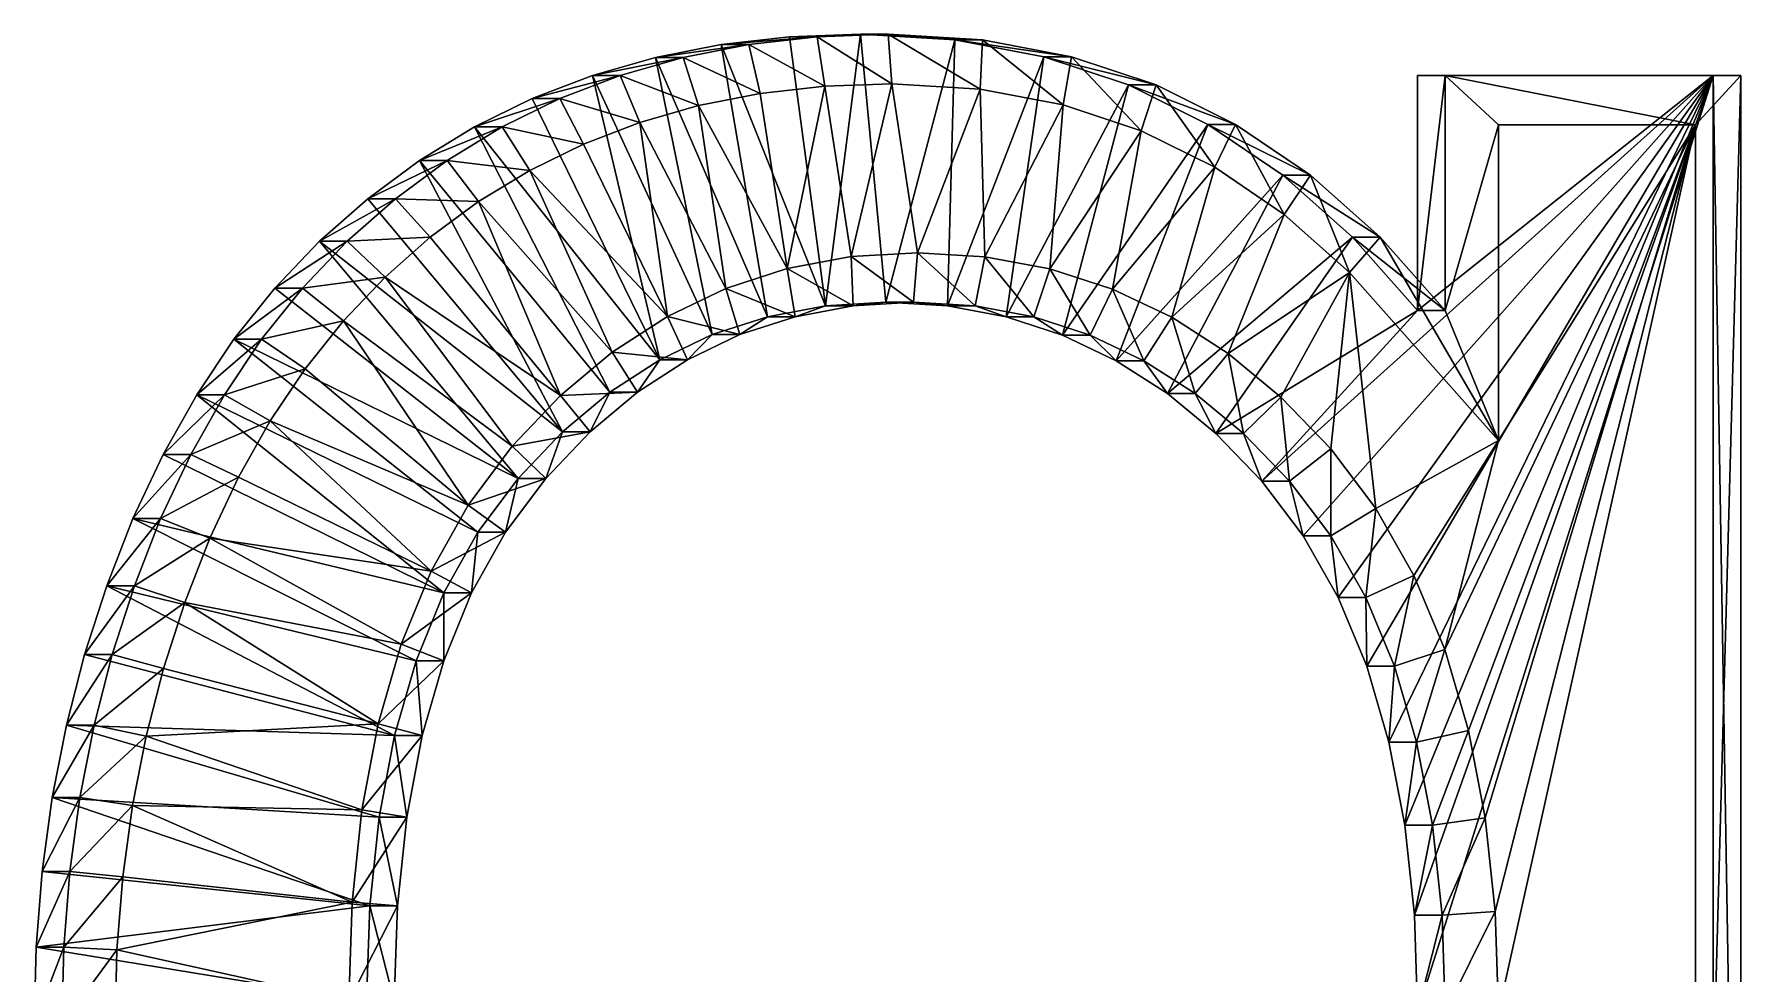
# Model space of a CAD drawing. Header units: metres. Extents: x -136 to 55, y -57 to 41.
# Drawn here: x -47.35 to -38.31, y -6.59 to -1.62 of the extents above; entities that cross this region are included whole.
import ezdxf

# ---------------------------------------------------------------- set-up
doc = ezdxf.new("R2010")
doc.units = ezdxf.units.M
doc.layers.get('0').update_dxf_attribs({"true_color": 0x57e057})

msp = doc.modelspace()

# ---------------------------------------------------------------- meshes
at = {"color": 74, "true_color": 0x58b11a}
mesh = msp.add_polyface(dxfattribs=at)
corners = [(-43.3459, -1.6301, 0.0429), (-43.1994, -1.6301, 1.5643), (-42.8233, -1.6165, 1.5281), (-43.7079, -1.6711, 0.0777), (-43.5614, -1.6711, 1.5991), (-44.0558, -1.7393, 0.1112), (-43.9093, -1.7393, 1.6326), (-44.0332, -3.3401, 0.109), (-43.755, -3.207, 0.0822), (-43.8867, -3.3401, 1.6305), (-43.6085, -3.207, 1.6037), (-43.4628, -3.1119, 0.0541), (-43.3163, -3.1119, 1.5755), (-43.1566, -3.0548, 0.0246), (-43.0101, -3.0548, 1.5461), (-43.1994, -1.6301, 1.5643), (-42.8233, -1.6165, 1.5281), (-43.5614, -1.6711, 1.5991), (-43.9093, -1.7393, 1.6326), (-43.8867, -3.3401, 1.6305), (-44.1508, -3.5113, 1.6559), (-43.6085, -3.207, 1.6037), (-43.3163, -3.1119, 1.5755), (-43.0101, -3.0548, 1.5461), (-43.1592, -1.8916, 1.7798), (-43.5009, -1.9303, 1.8127), (-43.8275, -1.9943, 1.8441), (-43.993, -3.1108, 1.8601), (-43.6843, -2.963, 1.8303), (-43.3596, -2.8574, 1.7991), (-43.0207, -2.7942, 1.7664), (-44.1395, -2.0836, 1.8742), (-42.9698, -1.6165, 0.0066)]
mesh.append_faces([[corners[k] for k in face] for face in [(11, 3, 13), (8, 5, 11)]], dxfattribs={"vtx0": -1, "vtx1": -1, "color": 74})
mesh.append_faces([[corners[k] for k in face] for face in [(29, 24, 25), (29, 25, 26), (28, 26, 31), (13, 0, 32), (13, 3, 0), (11, 5, 3)]], dxfattribs={"vtx0": -1, "vtx2": -1, "color": 74})
mesh.append_faces([[corners[k] for k in face] for face in [(0, 3, 1), (3, 5, 4), (7, 8, 9), (8, 11, 10), (11, 13, 12), (1, 4, 15), (4, 6, 17), (9, 10, 19), (10, 12, 21), (12, 14, 22), (15, 17, 24), (17, 18, 25), (19, 21, 27), (21, 22, 28), (22, 23, 29)]], dxfattribs={"vtx1": -1, "color": 74})
mesh.append_faces([[corners[k] for k in face] for face in [(29, 30, 24), (28, 29, 26), (27, 28, 31)]], dxfattribs={"vtx1": -1, "vtx2": -1, "color": 74})
mesh.append_faces([[corners[k] for k in face] for face in [(0, 1, 2), (3, 4, 1), (5, 6, 4), (8, 10, 9), (11, 12, 10), (13, 14, 12), (1, 15, 16), (4, 17, 15), (6, 18, 17), (9, 19, 20), (10, 21, 19), (12, 22, 21), (14, 23, 22), (17, 25, 24), (18, 26, 25), (21, 28, 27), (22, 29, 28), (23, 30, 29)]], dxfattribs={"vtx2": -1, "color": 74})
mesh = msp.add_polyface(dxfattribs=at)
corners = [(-41.9991, -1.7359, -0.0868), (-42.4716, -1.6464, -0.0413), (-41.8526, -1.7359, 1.4346), (-42.3251, -1.6464, 1.4801), (-42.9698, -1.6165, 0.0066), (-42.8233, -1.6165, 1.5281), (-43.3459, -1.6301, 0.0429), (-43.1566, -3.0548, 0.0246), (-42.8363, -3.0358, -0.0062), (-43.0101, -3.0548, 1.5461), (-42.6898, -3.0358, 1.5152), (-42.5106, -3.0551, -0.0376), (-42.3641, -3.0551, 1.4839), (-42.1987, -3.113, -0.0676), (-42.0522, -3.113, 1.4538), (-41.9006, -3.2096, -0.0963), (-42.3251, -1.6464, 1.4801), (-41.8526, -1.7359, 1.4346), (-42.8233, -1.6165, 1.5281), (-43.1994, -1.6301, 1.5643), (-43.0101, -3.0548, 1.5461), (-42.6898, -3.0358, 1.5152), (-42.3641, -3.0551, 1.4839), (-42.0522, -3.113, 1.4538), (-41.8973, -1.9901, 1.6583), (-42.3363, -1.9069, 1.7005), (-42.8054, -1.8788, 1.7457), (-43.1994, -1.6301, 1.5643), (-43.1592, -1.8916, 1.7798), (-43.0207, -2.7942, 1.7664), (-42.6689, -2.7733, 1.7326), (-42.3116, -2.7945, 1.6982), (-41.9673, -2.8585, 1.665)]
mesh.append_faces([[corners[k] for k in face] for face in [(11, 0, 13), (8, 1, 11), (7, 4, 8)]], dxfattribs={"vtx0": -1, "vtx1": -1, "color": 74})
mesh.append_faces([[corners[k] for k in face] for face in [(31, 24, 25), (30, 25, 26), (29, 26, 28), (11, 1, 0), (8, 4, 1)]], dxfattribs={"vtx0": -1, "vtx2": -1, "color": 74})
mesh.append_faces([[corners[k] for k in face] for face in [(0, 1, 2), (1, 4, 3), (4, 6, 5), (7, 8, 9), (8, 11, 10), (11, 13, 12), (13, 15, 14), (3, 5, 16), (5, 19, 18), (9, 10, 20), (10, 12, 21), (12, 14, 22), (17, 16, 24), (16, 18, 25), (18, 27, 26), (20, 21, 29), (21, 22, 30), (22, 23, 31)]], dxfattribs={"vtx1": -1, "color": 74})
mesh.append_faces([[corners[k] for k in face] for face in [(31, 32, 24), (30, 31, 25), (29, 30, 26)]], dxfattribs={"vtx1": -1, "vtx2": -1, "color": 74})
mesh.append_faces([[corners[k] for k in face] for face in [(1, 3, 2), (4, 5, 3), (8, 10, 9), (11, 12, 10), (13, 14, 12), (3, 16, 17), (5, 18, 16), (10, 21, 20), (12, 22, 21), (14, 23, 22), (16, 25, 24), (18, 26, 25), (27, 28, 26), (21, 30, 29), (22, 31, 30), (23, 32, 31)]], dxfattribs={"vtx2": -1, "color": 74})
mesh = msp.add_polyface(dxfattribs=at)
corners = [(-41.131, -2.0942, -0.1704), (-41.5522, -1.8852, -0.1299), (-40.9845, -2.0942, 1.351), (-41.4057, -1.8852, 1.3916), (-41.9991, -1.7359, -0.0868), (-41.8526, -1.7359, 1.4346), (-41.9006, -3.2096, -0.0963), (-41.7541, -3.2096, 1.4251), (-42.0522, -3.113, 1.4538), (-41.6164, -3.3448, -0.1237), (-41.4699, -3.3448, 1.3978), (-41.346, -3.5187, -0.1497), (-41.1995, -3.5187, 1.3717), (-41.0893, -3.7311, -0.1744), (-40.9845, -2.0942, 1.351), (-41.4057, -1.8852, 1.3916), (-41.8526, -1.7359, 1.4346), (-42.3251, -1.6464, 1.4801), (-42.0522, -3.113, 1.4538), (-41.7541, -3.2096, 1.4251), (-41.4699, -3.3448, 1.3978), (-41.1995, -3.5187, 1.3717), (-40.9428, -3.7311, 1.347), (-41.0949, -2.3212, 1.581), (-41.4842, -2.1281, 1.6185), (-41.8973, -1.9901, 1.6583), (-41.9673, -2.8585, 1.665), (-41.637, -2.9655, 1.6332), (-41.3224, -3.1151, 1.6029), (-41.0247, -3.3064, 1.5743), (-40.9428, -3.7311, 1.347), (-40.728, -2.5705, 1.5457), (-40.7353, -2.3629, -0.2085), (-42.1987, -3.113, -0.0676)]
mesh.append_faces([[corners[k] for k in face] for face in [(9, 32, 11), (6, 0, 9), (33, 1, 6)]], dxfattribs={"vtx0": -1, "vtx1": -1, "color": 74})
mesh.append_faces([[corners[k] for k in face] for face in [(28, 31, 23), (27, 23, 24), (26, 24, 25), (9, 0, 32), (6, 1, 0), (33, 4, 1)]], dxfattribs={"vtx0": -1, "vtx2": -1, "color": 74})
mesh.append_faces([[corners[k] for k in face] for face in [(0, 1, 2), (1, 4, 3), (6, 9, 7), (9, 11, 10), (11, 13, 12), (2, 3, 14), (3, 5, 15), (5, 17, 16), (8, 7, 18), (7, 10, 19), (10, 12, 20), (12, 22, 21), (14, 15, 23), (15, 16, 24), (18, 19, 26), (19, 20, 27), (20, 21, 28), (21, 30, 29)]], dxfattribs={"vtx1": -1, "color": 74})
mesh.append_faces([[corners[k] for k in face] for face in [(28, 29, 31), (27, 28, 23), (26, 27, 24)]], dxfattribs={"vtx1": -1, "vtx2": -1, "color": 74})
mesh.append_faces([[corners[k] for k in face] for face in [(1, 3, 2), (4, 5, 3), (6, 7, 8), (9, 10, 7), (11, 12, 10), (3, 15, 14), (5, 16, 15), (7, 19, 18), (10, 20, 19), (12, 21, 20), (15, 24, 23), (16, 25, 24), (19, 27, 26), (20, 28, 27), (21, 29, 28)]], dxfattribs={"vtx2": -1, "color": 74})
mesh = msp.add_polyface(dxfattribs=at)
corners = [(-44.0558, -1.7393, 0.1112), (-44.3894, -1.8348, 0.1433), (-43.9093, -1.7393, 1.6326), (-44.2429, -1.8348, 1.6648), (-44.7089, -1.9576, 0.1741), (-44.5624, -1.9576, 1.6955), (-45.0141, -2.1077, 0.2035), (-44.8676, -2.1077, 1.7249), (-44.5474, -3.7206, 0.1585), (-44.2973, -3.5113, 0.1345), (-44.4009, -3.7206, 1.68), (-44.1508, -3.5113, 1.6559), (-44.0332, -3.3401, 0.109), (-43.8867, -3.3401, 1.6305), (-43.9093, -1.7393, 1.6326), (-44.2429, -1.8348, 1.6648), (-44.5624, -1.9576, 1.6955), (-44.8676, -2.1077, 1.7249), (-44.4009, -3.7206, 1.68), (-44.1508, -3.5113, 1.6559), (-43.8275, -1.9943, 1.8441), (-44.1395, -2.0836, 1.8742), (-44.4373, -2.1981, 1.9028), (-44.7215, -2.3378, 1.9302), (-45.1587, -2.285, 1.7529), (-44.9927, -2.5031, 1.9563), (-44.5581, -3.5286, 1.9145), (-44.2846, -3.2998, 1.8881), (-43.8867, -3.3401, 1.6305), (-43.993, -3.1108, 1.8601), (-45.2486, -2.6919, 1.981), (-44.8152, -3.798, 1.9392), (-45.4867, -2.902, 2.0039), (-43.755, -3.207, 0.0822), (-45.3052, -2.285, 0.2315)]
mesh.append_faces([[corners[k] for k in face] for face in [(12, 1, 33), (9, 6, 12), (8, 34, 9)]], dxfattribs={"vtx0": -1, "vtx1": -1, "color": 74})
mesh.append_faces([[corners[k] for k in face] for face in [(29, 21, 22), (29, 22, 23), (27, 23, 25), (26, 25, 30), (33, 1, 0), (12, 4, 1), (12, 6, 4), (9, 34, 6)]], dxfattribs={"vtx0": -1, "vtx2": -1, "color": 74})
mesh.append_faces([[corners[k] for k in face] for face in [(0, 1, 2), (1, 4, 3), (4, 6, 5), (8, 9, 10), (9, 12, 11), (2, 3, 14), (3, 5, 15), (5, 7, 16), (10, 11, 18), (11, 13, 19), (14, 15, 20), (15, 16, 21), (16, 17, 22), (17, 24, 23), (18, 19, 26), (19, 28, 27)]], dxfattribs={"vtx1": -1, "color": 74})
mesh.append_faces([[corners[k] for k in face] for face in [(27, 29, 23), (26, 27, 25), (31, 26, 32)]], dxfattribs={"vtx1": -1, "vtx2": -1, "color": 74})
mesh.append_faces([[corners[k] for k in face] for face in [(1, 3, 2), (4, 5, 3), (6, 7, 5), (9, 11, 10), (12, 13, 11), (3, 15, 14), (5, 16, 15), (7, 17, 16), (11, 19, 18), (15, 21, 20), (16, 22, 21), (17, 23, 22), (24, 25, 23), (19, 27, 26), (28, 29, 27)]], dxfattribs={"vtx2": -1, "color": 74})
mesh = msp.add_polyface(dxfattribs=at)
corners = [(-38.4561, -1.8349, -0.428), (-40.021, -1.8349, -0.2773), (-38.3096, -1.8349, 1.0935), (-39.8745, -1.8349, 1.2441), (-40.021, -3.0795, -0.2773), (-39.8745, -3.0795, 1.2441), (-40.3653, -2.6913, -0.2441), (-40.2188, -2.6913, 1.2773), (-40.7353, -2.3629, -0.2085), (-40.5888, -2.3629, 1.3129), (-41.131, -2.0942, -0.1704), (-40.9845, -2.0942, 1.351), (-38.3096, -1.8349, 1.0935), (-39.8745, -1.8349, 1.2441), (-39.8745, -3.0795, 1.2441), (-40.2188, -2.6913, 1.2773), (-40.5888, -2.3629, 1.3129), (-40.9845, -2.0942, 1.351), (-38.5495, -2.0969, 1.3359), (-39.5927, -2.0969, 1.4364), (-39.5927, -3.7672, 1.4364), (-40.3823, -2.8773, 1.5124), (-40.728, -2.5705, 1.5457), (-41.0949, -2.3212, 1.581), (-40.9428, -3.7311, 1.347), (-40.7449, -3.5381, 1.5473), (-41.0247, -3.3064, 1.5743), (-39.877, -4.8741, 1.4637), (-40.2421, -4.1265, 1.4989), (-40.4811, -3.811, 1.5219), (-40.6275, -4.2713, -0.2189), (-40.4422, -4.5979, -0.2367), (-40.8466, -3.9822, -0.1978), (-41.0893, -3.7311, -0.1744), (-41.346, -3.5187, -0.1497)]
mesh.append_faces([[corners[k] for k in face] for face in [(0, 4, 1)]], dxfattribs={"vtx0": -1, "color": 74})
mesh.append_faces([[corners[k] for k in face] for face in [(30, 0, 31), (32, 0, 30), (33, 4, 32), (34, 6, 33)]], dxfattribs={"vtx0": -1, "vtx1": -1, "color": 74})
mesh.append_faces([[corners[k] for k in face] for face in [(27, 18, 20), (32, 4, 0)]], dxfattribs={"vtx0": -1, "vtx1": -1, "vtx2": -1, "color": 74})
mesh.append_faces([[corners[k] for k in face] for face in [(28, 20, 21), (26, 21, 22), (33, 6, 4), (34, 8, 6)]], dxfattribs={"vtx0": -1, "vtx2": -1, "color": 74})
mesh.append_faces([[corners[k] for k in face] for face in [(0, 1, 2), (1, 4, 3), (4, 6, 5), (6, 8, 7), (8, 10, 9), (2, 3, 12), (3, 5, 13), (5, 7, 14), (7, 9, 15), (9, 11, 16), (12, 13, 18), (13, 14, 19), (14, 15, 20), (15, 16, 21), (16, 17, 22)]], dxfattribs={"vtx1": -1, "color": 74})
mesh.append_faces([[corners[k] for k in face] for face in [(25, 29, 21), (26, 25, 21)]], dxfattribs={"vtx1": -1, "vtx2": -1, "color": 74})
mesh.append_faces([[corners[k] for k in face] for face in [(1, 3, 2), (4, 5, 3), (6, 7, 5), (8, 9, 7), (10, 11, 9), (3, 13, 12), (5, 14, 13), (7, 15, 14), (9, 16, 15), (11, 17, 16), (13, 19, 18), (14, 20, 19), (15, 21, 20), (16, 22, 21), (17, 23, 22), (24, 25, 26), (18, 19, 20)]], dxfattribs={"vtx2": -1, "color": 74})
mesh = msp.add_polyface(dxfattribs=at)
corners = [(-38.4561, -1.8349, -0.428), (-38.3096, -1.8349, 1.0935), (-38.3096, -10.602, 1.0935), (-41.0893, -3.7311, -0.1744), (-40.9428, -3.7311, 1.347), (-41.1995, -3.5187, 1.3717), (-40.8466, -3.9822, -0.1978), (-40.7001, -3.9822, 1.3236), (-40.6275, -4.2713, -0.2189), (-40.481, -4.2713, 1.3025), (-40.4422, -4.5979, -0.2367), (-40.2957, -4.5979, 1.2847), (-40.2906, -4.962, -0.2513), (-40.1441, -4.962, 1.2701), (-40.1726, -5.3635, -0.2627), (-38.3096, -1.8349, 1.0935), (-38.3096, -10.602, 1.0935), (-40.9428, -3.7311, 1.347), (-41.1995, -3.5187, 1.3717), (-40.7001, -3.9822, 1.3236), (-40.481, -4.2713, 1.3025), (-40.2957, -4.5979, 1.2847), (-40.1441, -4.962, 1.2701), (-40.0261, -5.3635, 1.2587), (-38.5495, -2.0969, 1.3359), (-38.5495, -10.6001, 1.3359), (-40.7449, -3.5381, 1.5473), (-40.4811, -3.811, 1.5219), (-40.2421, -4.1265, 1.4989), (-40.0403, -4.4821, 1.4795), (-39.877, -4.8741, 1.4637), (-40.0261, -5.3635, 1.2587), (-39.7515, -5.3015, 1.4517), (-39.61, -6.2607, 1.438), (-39.5926, -6.7925, 1.4364), (-39.6628, -5.7637, 1.4431), (-39.5927, -3.7672, 1.4364), (-40.3823, -2.8773, 1.5124), (-40.0378, -6.2789, -0.2757), (-40.021, -6.7928, -0.2773), (-40.0884, -5.8025, -0.2708)]
mesh.append_faces([[corners[k] for k in face] for face in [(38, 0, 39), (40, 0, 38), (14, 0, 40), (12, 0, 14), (10, 0, 12)]], dxfattribs={"vtx0": -1, "vtx1": -1, "color": 74})
mesh.append_faces([[corners[k] for k in face] for face in [(3, 6, 4), (6, 8, 7), (8, 10, 9), (10, 12, 11), (12, 14, 13), (4, 7, 17), (7, 9, 19), (9, 11, 20), (11, 13, 21), (13, 23, 22), (17, 19, 26), (19, 20, 27), (20, 21, 28), (21, 22, 29), (22, 31, 30)]], dxfattribs={"vtx1": -1, "color": 74})
mesh.append_faces([[corners[k] for k in face] for face in [(33, 34, 24), (35, 33, 24), (32, 35, 24), (30, 32, 24), (29, 30, 36), (28, 29, 36), (27, 28, 37)]], dxfattribs={"vtx1": -1, "vtx2": -1, "color": 74})
mesh.append_faces([[corners[k] for k in face] for face in [(0, 1, 2), (3, 4, 5), (6, 7, 4), (8, 9, 7), (10, 11, 9), (12, 13, 11), (1, 15, 16), (4, 17, 18), (7, 19, 17), (9, 20, 19), (11, 21, 20), (13, 22, 21), (15, 24, 25), (19, 27, 26), (20, 28, 27), (21, 29, 28), (22, 30, 29), (31, 32, 30)]], dxfattribs={"vtx2": -1, "color": 74})
mesh = msp.add_polyface(dxfattribs=at)
corners = [(-38.4561, -10.602, -0.428), (-38.4561, -1.8349, -0.428), (-38.3096, -10.602, 1.0935), (-40.1726, -5.3635, -0.2627), (-40.0261, -5.3635, 1.2587), (-40.1441, -4.962, 1.2701), (-40.0884, -5.8025, -0.2708), (-39.9419, -5.8025, 1.2506), (-40.0378, -6.2789, -0.2757), (-39.8913, -6.2789, 1.2458), (-40.021, -6.7928, -0.2773), (-39.8745, -6.7928, 1.2441), (-40.0373, -7.3288, -0.2757), (-39.8908, -7.3288, 1.2457), (-40.0864, -7.8225, -0.271), (-39.9399, -7.8225, 1.2504), (-40.1682, -8.2739, -0.2631), (-40.0217, -8.2739, 1.2583), (-40.2827, -8.6829, -0.2521), (-38.3096, -1.8349, 1.0935), (-38.3096, -10.602, 1.0935), (-40.0261, -5.3635, 1.2587), (-40.1441, -4.962, 1.2701), (-39.9419, -5.8025, 1.2506), (-39.8913, -6.2789, 1.2458), (-39.8745, -6.7928, 1.2441), (-39.8908, -7.3288, 1.2457), (-39.9399, -7.8225, 1.2504), (-40.0217, -8.2739, 1.2583), (-40.1362, -8.6829, 1.2693), (-38.3096, -1.8349, 1.0935), (-38.5495, -10.6001, 1.3359), (-39.7515, -5.3015, 1.4517), (-39.6628, -5.7637, 1.4431), (-39.61, -6.2607, 1.438), (-39.5926, -6.7925, 1.4364), (-39.6095, -7.3459, 1.438), (-39.6605, -7.8591, 1.4429), (-39.7464, -8.333, 1.4512), (-38.5495, -2.0969, 1.3359)]
mesh.append_faces([[corners[k] for k in face] for face in [(35, 31, 39), (10, 1, 0)]], dxfattribs={"vtx0": -1, "vtx2": -1, "color": 74})
mesh.append_faces([[corners[k] for k in face] for face in [(0, 1, 2), (3, 6, 4), (6, 8, 7), (8, 10, 9), (10, 12, 11), (12, 14, 13), (14, 16, 15), (16, 18, 17), (2, 19, 20), (4, 7, 21), (7, 9, 23), (9, 11, 24), (11, 13, 25), (13, 15, 26), (15, 17, 27), (17, 29, 28), (20, 30, 31), (21, 23, 32), (23, 24, 33), (24, 25, 34), (25, 26, 35), (26, 27, 36), (27, 28, 37)]], dxfattribs={"vtx1": -1, "color": 74})
mesh.append_faces([[corners[k] for k in face] for face in [(3, 4, 5), (6, 7, 4), (8, 9, 7), (10, 11, 9), (12, 13, 11), (14, 15, 13), (16, 17, 15), (4, 21, 22), (7, 23, 21), (9, 24, 23), (11, 25, 24), (13, 26, 25), (15, 27, 26), (17, 28, 27), (23, 33, 32), (24, 34, 33), (25, 35, 34), (26, 36, 35), (27, 37, 36), (28, 38, 37)]], dxfattribs={"vtx2": -1, "color": 74})
mesh = msp.add_polyface(dxfattribs=at)
corners = [(-45.0141, -2.1077, 0.2035), (-45.3052, -2.285, 0.2315), (-44.8676, -2.1077, 1.7249), (-45.1587, -2.285, 1.7529), (-45.5796, -2.4874, 0.2579), (-45.4331, -2.4874, 1.7794), (-45.8348, -2.7127, 0.2825), (-45.6883, -2.7127, 1.8039), (-46.0708, -2.9607, 0.3052), (-45.9243, -2.9607, 1.8267), (-46.2875, -3.2315, 0.3261), (-46.141, -3.2315, 1.8475), (-46.485, -3.5251, 0.3451), (-46.3385, -3.5251, 1.8666), (-46.6633, -3.8415, 0.3623), (-44.8676, -2.1077, 1.7249), (-45.1587, -2.285, 1.7529), (-45.4331, -2.4874, 1.7794), (-45.6883, -2.7127, 1.8039), (-45.9243, -2.9607, 1.8267), (-46.141, -3.2315, 1.8475), (-46.3385, -3.5251, 1.8666), (-46.5168, -3.8415, 1.8837), (-44.9927, -2.5031, 1.9563), (-45.2486, -2.6919, 1.981), (-45.4867, -2.902, 2.0039), (-45.7071, -3.1336, 2.0251), (-45.91, -3.3872, 2.0447), (-46.0957, -3.6632, 2.0625), (-44.5581, -3.5286, 1.9145), (-44.8152, -3.798, 1.9392), (-45.0476, -4.1092, 1.9616), (-44.5474, -3.7206, 0.1585), (-44.7834, -3.9679, 0.1813), (-44.9961, -4.2526, 0.2018)]
mesh.append_faces([[corners[k] for k in face] for face in [(33, 6, 32)]], dxfattribs={"vtx0": -1, "vtx1": -1, "color": 74})
mesh.append_faces([[corners[k] for k in face] for face in [(29, 24, 25), (30, 25, 26), (31, 26, 27), (32, 4, 1), (32, 6, 4), (33, 8, 6), (33, 10, 8), (34, 12, 10)]], dxfattribs={"vtx0": -1, "vtx2": -1, "color": 74})
mesh.append_faces([[corners[k] for k in face] for face in [(0, 1, 2), (1, 4, 3), (4, 6, 5), (6, 8, 7), (8, 10, 9), (10, 12, 11), (12, 14, 13), (2, 3, 15), (3, 5, 16), (5, 7, 17), (7, 9, 18), (9, 11, 19), (11, 13, 20), (13, 22, 21), (16, 17, 23), (17, 18, 24), (18, 19, 25), (19, 20, 26), (20, 21, 27)]], dxfattribs={"vtx1": -1, "color": 74})
mesh.append_faces([[corners[k] for k in face] for face in [(1, 3, 2), (4, 5, 3), (6, 7, 5), (8, 9, 7), (10, 11, 9), (12, 13, 11), (3, 16, 15), (5, 17, 16), (7, 18, 17), (9, 19, 18), (11, 20, 19), (13, 21, 20), (17, 24, 23), (18, 25, 24), (19, 26, 25), (20, 27, 26), (21, 28, 27)]], dxfattribs={"vtx2": -1, "color": 74})
mesh = msp.add_polyface(dxfattribs=at)
corners = [(-45.4378, -5.3281, 0.2443), (-45.2913, -5.3281, 1.7657), (-45.3731, -5.7604, 1.7736), (-45.3233, -4.9328, 0.2333), (-45.1768, -4.9328, 1.7547), (-45.1761, -4.5743, 0.2191), (-45.0296, -4.5743, 1.7405), (-44.9961, -4.2526, 0.2018), (-44.8496, -4.2526, 1.7232), (-44.7834, -3.9679, 0.1813), (-44.6369, -3.9679, 1.7027), (-44.5474, -3.7206, 0.1585), (-44.4009, -3.7206, 1.68), (-45.2913, -5.3281, 1.7657), (-45.3731, -5.7604, 1.7736), (-45.1768, -4.9328, 1.7547), (-45.0296, -4.5743, 1.7405), (-44.8496, -4.2526, 1.7232), (-44.6369, -3.9679, 1.7027), (-44.4009, -3.7206, 1.68), (-45.5243, -5.2669, 2.0075), (-45.6105, -5.7221, 2.0158), (-45.4024, -4.8459, 1.9958), (-45.2437, -4.4597, 1.9805), (-45.0476, -4.1092, 1.9616), (-44.8152, -3.798, 1.9392), (-44.5581, -3.5286, 1.9145), (-45.7071, -3.1336, 2.0251), (-45.91, -3.3872, 2.0447), (-46.0957, -3.6632, 2.0625), (-46.2641, -3.9621, 2.0787), (-46.4154, -4.2846, 2.0933), (-46.5481, -4.6243, 2.1061), (-46.7529, -5.332, 2.1258), (-46.2875, -3.2315, 0.3261), (-46.485, -3.5251, 0.3451), (-46.8224, -4.1808, 0.3776), (-46.9612, -4.536, 0.391)]
mesh.append_faces([[corners[k] for k in face] for face in [(7, 34, 9), (5, 35, 7), (3, 36, 5), (0, 37, 3)]], dxfattribs={"vtx0": -1, "vtx1": -1, "color": 74})
mesh.append_faces([[corners[k] for k in face] for face in [(24, 28, 29), (23, 29, 30), (23, 30, 31)]], dxfattribs={"vtx0": -1, "vtx2": -1, "color": 74})
mesh.append_faces([[corners[k] for k in face] for face in [(0, 3, 1), (3, 5, 4), (5, 7, 6), (7, 9, 8), (9, 11, 10), (1, 4, 13), (4, 6, 15), (6, 8, 16), (8, 10, 17), (10, 12, 18), (13, 15, 20), (15, 16, 22), (16, 17, 23), (17, 18, 24), (18, 19, 25)]], dxfattribs={"vtx1": -1, "color": 74})
mesh.append_faces([[corners[k] for k in face] for face in [(24, 25, 27), (23, 24, 29), (22, 23, 31), (20, 22, 32), (21, 20, 33)]], dxfattribs={"vtx1": -1, "vtx2": -1, "color": 74})
mesh.append_faces([[corners[k] for k in face] for face in [(0, 1, 2), (3, 4, 1), (5, 6, 4), (7, 8, 6), (9, 10, 8), (11, 12, 10), (1, 13, 14), (4, 15, 13), (6, 16, 15), (8, 17, 16), (10, 18, 17), (12, 19, 18), (13, 20, 21), (15, 22, 20), (16, 23, 22), (17, 24, 23), (18, 25, 24), (19, 26, 25)]], dxfattribs={"vtx2": -1, "color": 74})
mesh = msp.add_polyface(dxfattribs=at)
corners = [(-46.6633, -3.8415, 0.3623), (-46.5168, -3.8415, 1.8837), (-46.3385, -3.5251, 1.8666), (-46.8224, -4.1808, 0.3776), (-46.6759, -4.1808, 1.899), (-46.9612, -4.536, 0.391), (-46.8147, -4.536, 1.9124), (-47.0787, -4.9004, 0.4023), (-46.9322, -4.9004, 1.9237), (-47.1748, -5.2739, 0.4115), (-47.0283, -5.2739, 1.933), (-47.2495, -5.6566, 0.4187), (-47.103, -5.6566, 1.9402), (-46.5168, -3.8415, 1.8837), (-46.3385, -3.5251, 1.8666), (-46.6759, -4.1808, 1.899), (-46.8147, -4.536, 1.9124), (-46.9322, -4.9004, 1.9237), (-47.0283, -5.2739, 1.933), (-47.103, -5.6566, 1.9402), (-46.0957, -3.6632, 2.0625), (-46.2641, -3.9621, 2.0787), (-46.4154, -4.2846, 2.0933), (-46.5481, -4.6243, 2.1061), (-46.6607, -4.9736, 2.1169), (-46.7529, -5.332, 2.1258), (-46.8247, -5.6996, 2.1327), (-45.4024, -4.8459, 1.9958), (-45.5243, -5.2669, 2.0075), (-45.1761, -4.5743, 0.2191), (-46.485, -3.5251, 0.3451), (-45.3233, -4.9328, 0.2333), (-45.4378, -5.3281, 0.2443), (-45.5196, -5.7604, 0.2522)]
mesh.append_faces([[corners[k] for k in face] for face in [(33, 9, 32)]], dxfattribs={"vtx0": -1, "vtx1": -1, "color": 74})
mesh.append_faces([[corners[k] for k in face] for face in [(27, 22, 23), (28, 23, 24), (28, 24, 25), (29, 0, 30), (29, 3, 0), (31, 5, 3), (32, 7, 5), (32, 9, 7), (33, 11, 9)]], dxfattribs={"vtx0": -1, "vtx2": -1, "color": 74})
mesh.append_faces([[corners[k] for k in face] for face in [(0, 3, 1), (3, 5, 4), (5, 7, 6), (7, 9, 8), (9, 11, 10), (1, 4, 13), (4, 6, 15), (6, 8, 16), (8, 10, 17), (10, 12, 18), (14, 13, 20), (13, 15, 21), (15, 16, 22), (16, 17, 23), (17, 18, 24), (18, 19, 25)]], dxfattribs={"vtx1": -1, "color": 74})
mesh.append_faces([[corners[k] for k in face] for face in [(0, 1, 2), (3, 4, 1), (5, 6, 4), (7, 8, 6), (9, 10, 8), (11, 12, 10), (1, 13, 14), (4, 15, 13), (6, 16, 15), (8, 17, 16), (10, 18, 17), (12, 19, 18), (13, 21, 20), (15, 22, 21), (16, 23, 22), (17, 24, 23), (18, 25, 24), (19, 26, 25)]], dxfattribs={"vtx2": -1, "color": 74})
mesh = msp.add_polyface(dxfattribs=at)
corners = [(-47.2495, -5.6566, 0.4187), (-47.3029, -6.0485, 0.4239), (-47.103, -5.6566, 1.9402), (-47.1564, -6.0485, 1.9453), (-47.3349, -6.4495, 0.427), (-47.1884, -6.4495, 1.9484), (-47.3456, -6.8597, 0.428), (-47.1991, -6.8597, 1.9494), (-45.5687, -6.2295, 0.2569), (-45.5196, -5.7604, 0.2522), (-45.4222, -6.2295, 1.7783), (-45.3731, -5.7604, 1.7736), (-45.4378, -5.3281, 0.2443), (-45.5851, -6.7355, 0.2585), (-45.4386, -6.7355, 1.7799), (-47.103, -5.6566, 1.9402), (-47.1564, -6.0485, 1.9453), (-47.1884, -6.4495, 1.9484), (-47.1991, -6.8597, 1.9494), (-45.4222, -6.2295, 1.7783), (-45.3731, -5.7604, 1.7736), (-45.2913, -5.3281, 1.7657), (-45.4386, -6.7355, 1.7799), (-45.4224, -7.2843, 1.7783), (-46.8247, -5.6996, 2.1327), (-46.876, -6.0767, 2.1377), (-46.9069, -6.4634, 2.1406), (-46.9172, -6.8579, 2.1416), (-45.6617, -6.2115, 2.0207), (-45.6105, -5.7221, 2.0158), (-45.2913, -5.3281, 1.7657), (-45.6786, -6.7351, 2.0224), (-46.7529, -5.332, 2.1258)]
mesh.append_faces([[corners[k] for k in face] for face in [(8, 0, 9), (13, 4, 8)]], dxfattribs={"vtx0": -1, "vtx1": -1, "color": 74})
mesh.append_faces([[corners[k] for k in face] for face in [(29, 32, 24), (28, 24, 25), (28, 25, 26), (31, 26, 27), (8, 1, 0), (8, 4, 1), (13, 6, 4)]], dxfattribs={"vtx0": -1, "vtx2": -1, "color": 74})
mesh.append_faces([[corners[k] for k in face] for face in [(0, 1, 2), (1, 4, 3), (4, 6, 5), (8, 9, 10), (9, 12, 11), (13, 8, 14), (2, 3, 15), (3, 5, 16), (5, 7, 17), (10, 11, 19), (11, 21, 20), (14, 10, 22), (15, 16, 24), (16, 17, 25), (17, 18, 26), (19, 20, 28), (20, 30, 29), (22, 19, 31)]], dxfattribs={"vtx1": -1, "color": 74})
mesh.append_faces([[corners[k] for k in face] for face in [(28, 29, 24), (31, 28, 26)]], dxfattribs={"vtx1": -1, "vtx2": -1, "color": 74})
mesh.append_faces([[corners[k] for k in face] for face in [(1, 3, 2), (4, 5, 3), (6, 7, 5), (9, 11, 10), (8, 10, 14), (3, 16, 15), (5, 17, 16), (7, 18, 17), (11, 20, 19), (14, 22, 23), (10, 19, 22), (16, 25, 24), (17, 26, 25), (18, 27, 26), (20, 29, 28), (19, 28, 31)]], dxfattribs={"vtx2": -1, "color": 74})

doc.saveas('drawing.dxf')
